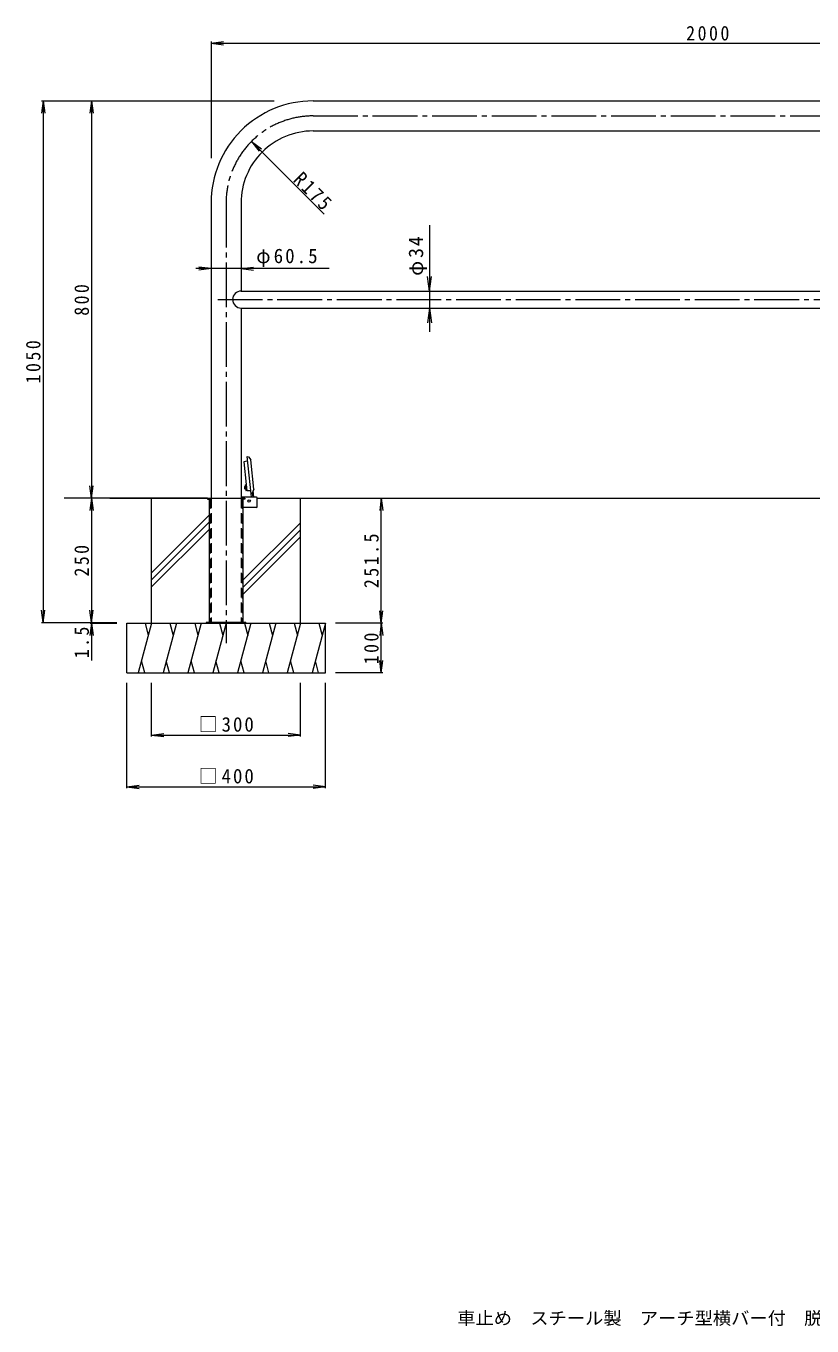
# Model space of a CAD drawing. Units: millimetres at full size, sheet at 1:10; some dimension numbers follow another scale. Extents: x -1821 to 1841, y -1371 to 1351.
# Drawn here: x -1821 to -240, y -1371 to 1246 of the extents above; entities that cross this region are included whole.
import ezdxf
from ezdxf.enums import TextEntityAlignment as Align

# ---------------------------------------------------------------- set-up
doc = ezdxf.new("R2010")
doc.units = ezdxf.units.MM
doc.header["$LTSCALE"] = 10
doc.linetypes.add('CHAIN2', pattern=[12, 9, -1, 1, -1])
doc.linetypes.add('DASHED2', pattern=[3, 2, -1])
for name, color, linetype, lineweight in [('C-0', 4, 'Continuous', 9), ('C-1', 7, 'Continuous', 9), ('C-2', 3, 'Continuous', 9), ('C-3', 3, 'DASHED2', 9), ('C-4', 7, 'Continuous', 9), ('C-6', 2, 'Continuous', 9), ('C-9', 7, 'Continuous', 9), ('C-B', 2, 'Continuous', 9), ('C-E', 6, 'Continuous', 5)]:
    doc.layers.add(name, color=color, linetype=linetype, lineweight=lineweight)
doc.layers.add('F-F', color=2, linetype='Continuous')
doc.styles.add('ＭＳ ゴシック', font='')
doc.styles.get('ＭＳ ゴシック').set_extended_font_data('MS Gothic')

msp = doc.modelspace()

# ---------------------------------------------------------------- linework, layer by layer
at = {"layer": 'C-0', "color": 7, "linetype": 'CHAIN2'}
for p, q in [((-1243.82, 1065.23), (345.67, 1065.23)), ((-1418.82, 890.23), (-1418.82, 3.58)), ((-1435.67, 695.48), (525.86, 695.49))]:
    msp.add_line(p, q, dxfattribs=at)
at = {"layer": 'C-0'}
for p, q in [((-1376.27, 370.37), (-1383.27, 368.74)), ((-1383.27, 368.74), (-1378.47, 323.15)), ((-1368.45, 304.28), (-1376.37, 379.68)), ((-1376.12, 379.89), (-1373.73, 379.24)), ((-1373.73, 379.24), (-1369.12, 372.9)), ((-1362.91, 313.79), (-1369.12, 372.9)), ((-1378.47, 323.15), (-1378.47, 323.09)), ((-1456.33, 295.48), (-1456.33, 293.98)), ((-1456.33, 295.48), (-1456.33, 293.98)), ((-1456.33, 293.98), (-1452.83, 293.98)), ((-1452.83, 293.98), (-1452.83, 45.48)), ((-1381.33, 293.98), (-1384.83, 293.98)), ((-1384.83, 293.98), (-1384.83, 45.48)), ((-1369.95, 310.22), (-1377.13, 310.36)), ((-1362.91, 313.79), (-1364.09, 310.71))]:
    msp.add_line(p, q, dxfattribs=at)
at = {"layer": 'C-0', "linetype": 'DASHED2'}
for p, q in [((-1451.33, 293.98), (-1451.33, 45.48)), ((-1386.33, 293.98), (-1386.33, 45.48))]:
    msp.add_line(p, q, dxfattribs=at)
at = {"layer": 'C-0'}
msp.add_lwpolyline([(-1456.33, 295.48), (-1381.33, 295.48), (-1381.33, 293.98)], dxfattribs=at)
at = {"layer": 'C-0', "color": 7, "linetype": 'CHAIN2'}
msp.add_arc((-1243.82, 890.23), 175, 89.99976, 180, dxfattribs=at)
at = {"layer": 'C-0'}
for centre, radius, start, end in [((-1376.17, 379.7), 0.2, 74.79398, 186), ((-1376.5, 371.34), 1, 283.12502, 6), ((-1369.97, 309.22), 1, 6, 88.87498), ((-1368.25, 304.3), 0.2, 186, 297.20602)]:
    msp.add_arc(centre, radius, start, end, dxfattribs=at)
at = {"layer": 'C-0', "linetype": 'DASHED2'}
for centre, start, end in [((-1452.83, 293.98), 0, 90), ((-1384.83, 293.98), 90, 180)]:
    msp.add_arc(centre, 1.5, start, end, dxfattribs=at)
at = {"layer": 'C-1', "color": 4}
for p, q in [((-1378.47, 323.09), (-1377.13, 310.36)), ((-1366.01, 305.73), (-1368.16, 304.12)), ((-1364.09, 310.71), (-1366.01, 305.73))]:
    msp.add_line(p, q, dxfattribs=at)
at = {"layer": 'C-1', "color": 3}
for p, q in [((-1357.57, 297.79), (-1388.57, 297.79)), ((-1356.07, 278.79), (-1356.07, 296.29)), ((-1357.57, 277.29), (-1384.82, 277.29))]:
    msp.add_line(p, q, dxfattribs=at)
at = {"layer": 'C-1'}
for p, q in [((-1378.83, 45.48), (-1458.83, 45.48)), ((-1458.83, 45.48), (-1458.83, 43.98)), ((-1431.33, 45.48), (-1431.33, 43.98)), ((-1406.33, 45.48), (-1406.33, 43.98)), ((-1378.83, 45.48), (-1378.83, 43.98))]:
    msp.add_line(p, q, dxfattribs=at)
at = {"layer": 'C-1', "color": 3}
for centre, start, end in [((-1357.57, 296.29), 0, 90), ((-1357.57, 278.79), 270, 0)]:
    msp.add_arc(centre, 1.5, start, end, dxfattribs=at)
at = {"layer": 'C-2'}
for p, q in [((-1243.82, 1095.48), (345.67, 1095.48)), ((-1243.82, 1034.98), (345.67, 1034.98)), ((-1449.07, 890.23), (-1449.07, 295.49)), ((-1388.57, 890.23), (-1388.57, 712.49)), ((-1388.57, 712.48), (490.43, 712.49)), ((-1388.57, 678.49), (-1388.57, 295.49)), ((-1388.57, 678.48), (490.43, 678.49))]:
    msp.add_line(p, q, dxfattribs=at)
for centre, radius, start, end in [((-1243.82, 890.23), 205.25, 89.99977, 180), ((-1243.82, 890.23), 144.75, 89.9998, 180), ((-1388.57, 695.49), 17, 90, 270)]:
    msp.add_arc(centre, radius, start, end, dxfattribs=at)
at = {"layer": 'C-3'}
for p, q in [((-1449.08, 295.48), (-1449.08, 45.48)), ((-1388.58, 295.48), (-1388.58, 45.48))]:
    msp.add_line(p, q, dxfattribs=at)
at = {"layer": 'C-4'}
for p, q in [((-1449.07, 1211.74), (-1424.29, 1215)), ((-1449.07, 1214.74), (-1449.07, 980.15)), ((-1449.07, 1211.74), (-1424.29, 1208.47)), ((-1449.07, 1211.74), (550.93, 1211.74)), ((-1787.04, 1095.48), (-1790.3, 1070.7)), ((-1790.04, 1095.48), (-1322.12, 1095.48)), ((-1787.04, 1095.48), (-1787.04, 45.48)), ((-1787.04, 1095.48), (-1783.78, 1070.7)), ((-1689.48, 1095.48), (-1692.74, 1070.7)), ((-1689.48, 1095.48), (-1689.48, 295.49)), ((-1689.48, 1095.48), (-1686.22, 1070.7)), ((-1367.53, 1014.02), (-1352.31, 994.18)), ((-1009.2, 845.07), (-1009.2, 630.44)), ((-1449.07, 757.84), (-1473.86, 761.1)), ((-1388.57, 757.84), (-1363.79, 761.1)), ((-1211.47, 757.84), (-1479.54, 757.84)), ((-1449.07, 757.84), (-1473.86, 754.58)), ((-1449.07, 757.84), (-1449.07, 756.04)), ((-1388.57, 757.84), (-1388.57, 756.04)), ((-1388.57, 757.84), (-1363.79, 754.58)), ((-1009.2, 712.48), (-1013.11, 742.23)), ((-1009.2, 712.48), (-1005.28, 742.23)), ((-1009.2, 712.48), (-1006.2, 712.48)), ((-1009.2, 678.48), (-1013.11, 648.74)), ((-1009.2, 678.48), (-1005.28, 648.74)), ((-1009.2, 678.48), (-1006.2, 678.48)), ((-1689.48, 295.49), (-1692.74, 320.27)), ((-1689.48, 295.49), (-1686.22, 320.27)), ((-1689.48, 295.49), (-1692.74, 270.7)), ((-1689.48, 295.49), (-1686.22, 270.7)), ((-1689.48, 295.49), (-1689.48, 43.98)), ((-1106.43, 295.48), (-1109.69, 270.7)), ((-1106.43, 295.48), (-1103.16, 270.7)), ((-1106.43, 43.98), (-1106.43, 295.48)), ((-1787.04, 45.48), (-1790.3, 70.27)), ((-1787.04, 45.48), (-1783.78, 70.27)), ((-1689.48, 45.48), (-1692.74, 70.27)), ((-1689.48, 45.48), (-1692.74, 70.27)), ((-1689.48, 45.48), (-1686.22, 70.27)), ((-1689.48, 45.48), (-1686.22, 70.27)), ((-1106.43, 43.98), (-1109.69, 68.77)), ((-1106.43, 43.98), (-1103.16, 68.77)), ((-1790.04, 45.48), (-1638.82, 45.48)), ((-1689.48, 43.98), (-1692.74, 19.2)), ((-1692.48, 43.98), (-1638.83, 43.98)), ((-1689.48, 43.98), (-1689.48, -30.96)), ((-1689.48, 43.98), (-1686.22, 19.2)), ((-1103.43, 43.98), (-1198.83, 43.98)), ((-1106.43, 43.98), (-1109.69, 19.2)), ((-1106.43, 43.98), (-1103.16, 19.2)), ((-1106.43, -56.02), (-1106.43, 43.98)), ((-1106.43, -56.02), (-1109.69, -31.23)), ((-1106.43, -56.02), (-1103.16, -31.23)), ((-1618.82, -288.12), (-1618.82, -76.02)), ((-1568.82, -184.01), (-1568.82, -76.02)), ((-1268.82, -184.01), (-1268.82, -76.02)), ((-1218.82, -288.12), (-1218.82, -76.02)), ((-1103.43, -56.02), (-1198.83, -56.02)), ((-1568.82, -181.01), (-1544.04, -177.74)), ((-1568.82, -181.01), (-1544.04, -184.27)), ((-1568.82, -181.01), (-1268.82, -181.01)), ((-1268.82, -181.01), (-1293.61, -177.74)), ((-1268.82, -181.01), (-1293.61, -184.27)), ((-1618.82, -285.12), (-1594.04, -281.86)), ((-1618.82, -285.12), (-1594.04, -288.38)), ((-1618.82, -285.12), (-1218.82, -285.12)), ((-1218.82, -285.12), (-1243.61, -281.86)), ((-1218.82, -285.12), (-1243.61, -288.38))]:
    msp.add_line(p, q, dxfattribs=at)
msp.add_lwpolyline([(-1221.08, 867.47), (-1367.53, 1014.02), (-1347.7, 998.8)], dxfattribs=at)
at = {"layer": 'C-6'}
for p, q in [((-1380.57, 320.1), (-1381.28, 319.22)), ((-1381.28, 319.22), (-1380.09, 319.35)), ((-1380.82, 314.85), (-1379.63, 314.97)), ((-1380.57, 320.1), (-1380.17, 320.15)), ((-1379.94, 314.14), (-1379.54, 314.18)), ((-1362.94, 297.79), (-1364.25, 310.3))]:
    msp.add_line(p, q, dxfattribs=at)
at = {"layer": 'C-6', "color": 6, "lineweight": 5}
for p, q in [((-1456.33, 295.49), (-1744.49, 295.49)), ((-1356.07, 295.48), (457.93, 295.48))]:
    msp.add_line(p, q, dxfattribs=at)
at = {"layer": 'C-6'}
msp.add_lwpolyline([(-1379.94, 314.14), (-1380.82, 314.85), (-1381.28, 319.22)], dxfattribs=at)
at = {"layer": 'C-9'}
for p, q in [((-1367.76, 297.79), (-1368.45, 304.28)), ((-1364.55, 297.79), (-1365.52, 307.01))]:
    msp.add_line(p, q, dxfattribs=at)
at = {"layer": 'C-B'}
for p, q in [((-1380.38, 322.13), (-1380.03, 322.93)), ((-1380.38, 322.13), (-1379.33, 312.19)), ((-1380.03, 322.93), (-1378.47, 323.09)), ((-1379.33, 312.19), (-1378.82, 311.49)), ((-1378.82, 311.49), (-1377.27, 311.65))]:
    msp.add_line(p, q, dxfattribs=at)
at = {"layer": 'C-E'}
for p, q in [((-1653.04, 295.48), (-1456.33, 295.48)), ((-1568.83, 43.98), (-1568.83, 295.48)), ((-1356.07, 295.48), (-1185.43, 295.48)), ((-1268.83, 43.98), (-1268.83, 295.48)), ((-713.54, 295.48), (457.93, 295.48)), ((-1452.83, 261.29), (-1568.83, 145.29)), ((-1452.83, 247.15), (-1568.83, 131.15)), ((-1268.83, 246.41), (-1384.83, 130.41)), ((-1452.83, 233.01), (-1568.83, 117.01)), ((-1268.83, 232.27), (-1384.83, 116.27)), ((-1268.83, 218.13), (-1384.83, 102.13)), ((-1568.83, 43.98), (-1595.62, -56.02)), ((-1581.87, 43.98), (-1575.35, 19.63)), ((-1518.83, 43.98), (-1545.62, -56.02)), ((-1531.87, 43.98), (-1525.35, 19.63)), ((-1468.83, 43.98), (-1495.62, -56.02)), ((-1481.87, 43.98), (-1475.35, 19.63)), ((-1418.83, 43.98), (-1445.62, -56.02)), ((-1431.87, 43.98), (-1425.35, 19.63)), ((-1368.83, 43.98), (-1395.62, -56.02)), ((-1381.87, 43.98), (-1375.35, 19.63)), ((-1318.83, 43.98), (-1345.62, -56.02)), ((-1331.87, 43.98), (-1325.35, 19.63)), ((-1268.83, 43.98), (-1295.62, -56.02)), ((-1281.87, 43.98), (-1275.35, 19.63)), ((-1218.83, 43.98), (-1245.62, -56.02)), ((-1231.87, 43.98), (-1225.35, 19.63)), ((-1218.83, -56.02), (-1218.83, 43.98)), ((-1582.57, -56.02), (-1589.1, -31.67)), ((-1532.57, -56.02), (-1539.1, -31.67)), ((-1482.57, -56.02), (-1489.1, -31.67)), ((-1432.57, -56.02), (-1439.1, -31.67)), ((-1382.57, -56.02), (-1389.1, -31.67)), ((-1332.57, -56.02), (-1339.1, -31.67)), ((-1282.57, -56.02), (-1289.1, -31.67)), ((-1232.57, -56.02), (-1239.1, -31.67)), ((-1618.83, -56.02), (-1218.83, -56.02))]:
    msp.add_line(p, q, dxfattribs=at)
msp.add_lwpolyline([(-1618.83, -56.02), (-1618.83, 43.98), (-1218.83, 43.98)], dxfattribs=at)
at = {"layer": 'C-E', "color": 4, "lineweight": 9}
msp.add_circle((-1372.47, 289.99), 2.5, dxfattribs=at)

# ---------------------------------------------------------------- texts
at = {"layer": 'C-4', "color": 2, "char_height": 29.33, "attachment_point": 7, "style": 'ＭＳ ゴシック'}
for s, insert in [('\\T1.28;\\W0.9;2000', (-492.82, 1216.74)), ('\\T1.22;\\W0.95;φ60.5', (-1358.12, 760.84)), ('\\T1.21;\\W0.95;□300', (-1473.82, -175.01)), ('\\T1.21;\\W0.95;□400', (-1473.82, -279.12))]:
    msp.add_mtext(s, dxfattribs=dict(at, insert=insert))
for s, insert, rotation in [('\\T1.28;\\W0.9;R175', (-1285.76, 934.26), 315), ('\\T1.19;φ34', (-1014.2, 743.27), 90), ('\\T1.27;\\W0.9;800', (-1694.48, 662.98), 90), ('\\T1.28;\\W0.9;1050', (-1792.04, 526.73), 90), ('\\T1.28;\\W0.9;251.5', (-1111.43, 114.73), 90), ('\\T1.27;\\W0.9;250', (-1694.48, 137.99), 90), ('\\T1.27;\\W0.9;1.5', (-1694.48, -26.43), 90), ('\\T1.27;\\W0.9;100', (-1111.43, -38.52), 90)]:
    msp.add_mtext(s, dxfattribs=dict(at, insert=insert, rotation=rotation))
at = {"layer": 'F-F', "style": 'ＭＳ ゴシック', "width": 1.05}
msp.add_text('車止め\u3000スチール製\u3000アーチ型横バー付\u3000脱着式\u3000鋳鉄製蓋\u3000ＹＢＷ６Ｈ２０－ＨＤ', height=25.66, dxfattribs=at).set_placement((-953.55, -1375.43), align=Align.BOTTOM_LEFT)

doc.saveas('drawing.dxf')
